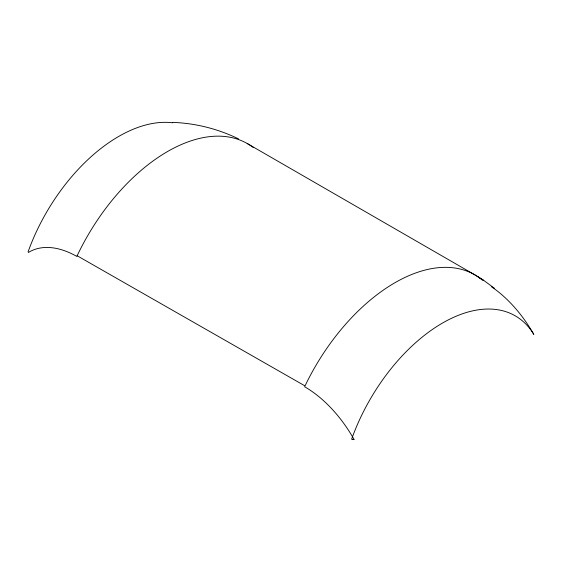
<?xml version="1.0" encoding="UTF-8"?>
<svg xmlns="http://www.w3.org/2000/svg" width="562" height="562" viewBox="0 0 562 562"><rect width="100%" height="100%" fill="white"/><g stroke="black" fill="none" stroke-linecap="round" stroke-linejoin="round"><path stroke-width="0.84" d="M172.738 122.39C195.527 123.204 218.056 128.874 238.541 138.891M353.21 439.491L354.165 439.653L352.507 436.765A96.411 55.793 59.9 0 0 304.632 386.754A159.91 92.323 -60 0 1 482.463 280.178M352.894 439.435L352.416 439.351M352.1 439.294L351.622 439.21L352.507 436.765A144.715 83.752 -59.9 0 1 443.615 322.412A144.715 83.752 -59.9 0 1 533.802 334.39A95.35 54.985 60 0 0 491.293 286.627M77.106 255.731L304.478 385.623M247.21 143.507L474.251 274.509L483.713 280.375L494.532 288.334M478.283 277.01L483.713 280.375M172.555 122.79A144.399 83.928 -59.7 0 0 28.1 251.783L28.451 252.457A95.589 55.315 59.9 0 1 76.839 256.42A159.91 92.323 -60 0 1 253.399 147.637"/></g></svg>
